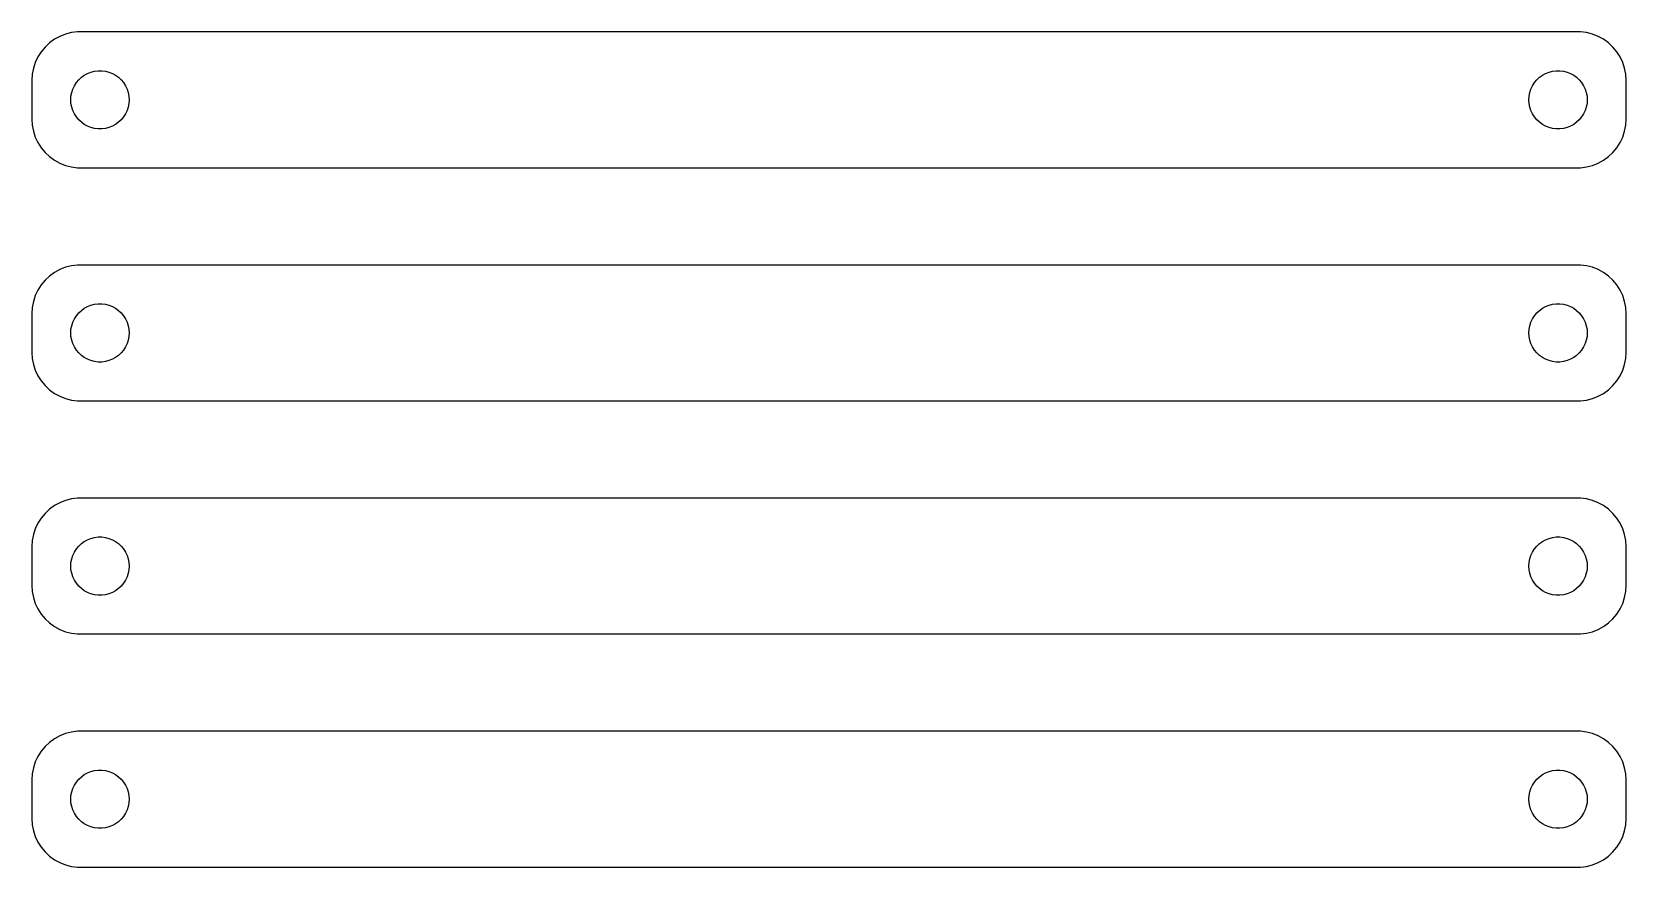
# Model space of a CAD drawing. Header units: metres. Extents: x -82 to 82, y 65 to 151.
import ezdxf

# ---------------------------------------------------------------- set-up
doc = ezdxf.new("R2010")
doc.units = ezdxf.units.M

msp = doc.modelspace()

# ---------------------------------------------------------------- linework, layer by layer
for p, q in [((-77.9369, 150.911), (-78.5451, 150.755)), ((-77.3139, 150.99), (-77.9369, 150.911)), ((77.3139, 150.99), (-77.3139, 150.99)), ((77.9369, 150.911), (77.3139, 150.99)), ((78.5451, 150.755), (77.9369, 150.911)), ((-80.6448, 149.423), (-81.0451, 148.939)), ((-80.1871, 149.853), (-80.6448, 149.423)), ((-79.6791, 150.222), (-80.1871, 149.853)), ((-79.1289, 150.524), (-79.6791, 150.222)), ((-78.5451, 150.755), (-79.1289, 150.524)), ((79.1289, 150.524), (78.5451, 150.755)), ((79.6791, 150.222), (79.1289, 150.524)), ((80.1871, 149.853), (79.6791, 150.222)), ((80.6448, 149.423), (80.1871, 149.853)), ((81.0451, 148.939), (80.6448, 149.423)), ((-81.6489, 147.841), (-81.8429, 147.243)), ((-81.3815, 148.409), (-81.6489, 147.841)), ((-81.0451, 148.939), (-81.3815, 148.409)), ((81.3815, 148.409), (81.0451, 148.939)), ((81.6489, 147.841), (81.3815, 148.409)), ((81.8429, 147.243), (81.6489, 147.841)), ((-81.9606, 146.627), (-82, 146)), ((-82, 146), (-82, 142)), ((-81.8429, 147.243), (-81.9606, 146.627)), ((-77.427, 145.763), (-77.1869, 146.054)), ((-77.1869, 146.054), (-76.9123, 146.312)), ((-76.9123, 146.312), (-76.6075, 146.533)), ((-76.6075, 146.533), (-76.2773, 146.714)), ((-76.2773, 146.714), (-75.927, 146.853)), ((-75.927, 146.853), (-75.5621, 146.947)), ((-75.5621, 146.947), (-75.1884, 146.994)), ((-75.1884, 146.994), (-74.8116, 146.994)), ((-74.8116, 146.994), (-74.4379, 146.947)), ((-74.4379, 146.947), (-74.073, 146.853)), ((-74.073, 146.853), (-73.7227, 146.714)), ((-73.7227, 146.714), (-73.3925, 146.533)), ((-73.3925, 146.533), (-73.0877, 146.312)), ((-73.0877, 146.312), (-72.8131, 146.054)), ((-72.8131, 146.054), (-72.573, 145.763)), ((72.573, 145.763), (72.8131, 146.054)), ((72.8131, 146.054), (73.0877, 146.312)), ((73.0877, 146.312), (73.3925, 146.533)), ((73.3925, 146.533), (73.7227, 146.714)), ((73.7227, 146.714), (74.073, 146.853)), ((74.073, 146.853), (74.4379, 146.947)), ((74.4379, 146.947), (74.8116, 146.994)), ((74.8116, 146.994), (75.1884, 146.994)), ((75.1884, 146.994), (75.5621, 146.947)), ((75.5621, 146.947), (75.927, 146.853)), ((75.927, 146.853), (76.2773, 146.714)), ((76.2773, 146.714), (76.6075, 146.533)), ((76.6075, 146.533), (76.9123, 146.312)), ((76.9123, 146.312), (77.1869, 146.054)), ((77.1869, 146.054), (77.427, 145.763)), ((81.9606, 146.627), (81.8429, 147.243)), ((82, 146), (81.9606, 146.627)), ((82, 142), (82, 146)), ((-78, 144), (-77.9763, 144.376)), ((-77.9763, 144.376), (-77.9057, 144.746)), ((-77.9057, 144.746), (-77.7893, 145.104)), ((-77.7893, 145.104), (-77.6289, 145.445)), ((-77.6289, 145.445), (-77.427, 145.763)), ((-72.573, 145.763), (-72.3711, 145.445)), ((-72.3711, 145.445), (-72.2107, 145.104)), ((-72.2107, 145.104), (-72.0943, 144.746)), ((-72.0943, 144.746), (-72.0237, 144.376)), ((-72.0237, 144.376), (-72, 144)), ((72, 144), (72.0237, 144.376)), ((72.0237, 144.376), (72.0943, 144.746)), ((72.0943, 144.746), (72.2107, 145.104)), ((72.2107, 145.104), (72.3711, 145.445)), ((72.3711, 145.445), (72.573, 145.763)), ((77.427, 145.763), (77.6289, 145.445)), ((77.6289, 145.445), (77.7893, 145.104)), ((77.7893, 145.104), (77.9057, 144.746)), ((77.9057, 144.746), (77.9763, 144.376)), ((77.9763, 144.376), (78, 144)), ((-77.9763, 143.624), (-78, 144)), ((-77.9057, 143.254), (-77.9763, 143.624)), ((-77.7893, 142.896), (-77.9057, 143.254)), ((-77.6289, 142.555), (-77.7893, 142.896)), ((-72.2107, 142.896), (-72.3711, 142.555)), ((-72.0943, 143.254), (-72.2107, 142.896)), ((-72.0237, 143.624), (-72.0943, 143.254)), ((-72, 144), (-72.0237, 143.624)), ((72.0237, 143.624), (72, 144)), ((72.0943, 143.254), (72.0237, 143.624)), ((72.2107, 142.896), (72.0943, 143.254)), ((72.3711, 142.555), (72.2107, 142.896)), ((77.7893, 142.896), (77.6289, 142.555)), ((77.9057, 143.254), (77.7893, 142.896)), ((77.9763, 143.624), (77.9057, 143.254)), ((78, 144), (77.9763, 143.624)), ((-82, 142), (-81.9606, 141.373)), ((-81.9606, 141.373), (-81.8429, 140.757)), ((-77.427, 142.237), (-77.6289, 142.555)), ((-77.1869, 141.946), (-77.427, 142.237)), ((-76.9123, 141.688), (-77.1869, 141.946)), ((-76.6075, 141.467), (-76.9123, 141.688)), ((-76.2773, 141.286), (-76.6075, 141.467)), ((-75.927, 141.147), (-76.2773, 141.286)), ((-75.5621, 141.053), (-75.927, 141.147)), ((-75.1884, 141.006), (-75.5621, 141.053)), ((-74.4379, 141.053), (-74.8116, 141.006)), ((-74.073, 141.147), (-74.4379, 141.053)), ((-73.7227, 141.286), (-74.073, 141.147)), ((-73.3925, 141.467), (-73.7227, 141.286)), ((-73.0877, 141.688), (-73.3925, 141.467)), ((-72.8131, 141.946), (-73.0877, 141.688)), ((-72.573, 142.237), (-72.8131, 141.946)), ((-72.3711, 142.555), (-72.573, 142.237)), ((72.573, 142.237), (72.3711, 142.555)), ((72.8131, 141.946), (72.573, 142.237)), ((73.0877, 141.688), (72.8131, 141.946)), ((73.3925, 141.467), (73.0877, 141.688)), ((73.7227, 141.286), (73.3925, 141.467)), ((74.073, 141.147), (73.7227, 141.286)), ((74.4379, 141.053), (74.073, 141.147)), ((74.8116, 141.006), (74.4379, 141.053)), ((75.5621, 141.053), (75.1884, 141.006)), ((75.927, 141.147), (75.5621, 141.053)), ((76.2773, 141.286), (75.927, 141.147)), ((76.6075, 141.467), (76.2773, 141.286)), ((76.9123, 141.688), (76.6075, 141.467)), ((77.1869, 141.946), (76.9123, 141.688)), ((77.427, 142.237), (77.1869, 141.946)), ((77.6289, 142.555), (77.427, 142.237)), ((81.8429, 140.757), (81.9606, 141.373)), ((81.9606, 141.373), (82, 142)), ((-81.8429, 140.757), (-81.6489, 140.159)), ((-81.6489, 140.159), (-81.3815, 139.591)), ((-81.3815, 139.591), (-81.0451, 139.061)), ((-74.8116, 141.006), (-75.1884, 141.006)), ((75.1884, 141.006), (74.8116, 141.006)), ((81.0451, 139.061), (81.3815, 139.591)), ((81.3815, 139.591), (81.6489, 140.159)), ((81.6489, 140.159), (81.8429, 140.757)), ((-81.0451, 139.061), (-80.6448, 138.577)), ((-80.6448, 138.577), (-80.1871, 138.147)), ((-80.1871, 138.147), (-79.6791, 137.778)), ((-79.6791, 137.778), (-79.1289, 137.476)), ((79.1289, 137.476), (79.6791, 137.778)), ((79.6791, 137.778), (80.1871, 138.147)), ((80.1871, 138.147), (80.6448, 138.577)), ((80.6448, 138.577), (81.0451, 139.061)), ((-79.1289, 137.476), (-78.5451, 137.245)), ((-78.5451, 137.245), (-77.9369, 137.089)), ((-77.9369, 137.089), (-77.3139, 137.01)), ((-77.3139, 137.01), (77.3139, 137.01)), ((77.3139, 137.01), (77.9369, 137.089)), ((77.9369, 137.089), (78.5451, 137.245)), ((78.5451, 137.245), (79.1289, 137.476)), ((-79.1289, 126.524), (-79.6791, 126.222)), ((-78.5451, 126.755), (-79.1289, 126.524)), ((-77.9369, 126.911), (-78.5451, 126.755)), ((-77.3139, 126.99), (-77.9369, 126.911)), ((77.3139, 126.99), (-77.3139, 126.99)), ((77.9369, 126.911), (77.3139, 126.99)), ((78.5451, 126.755), (77.9369, 126.911)), ((79.1289, 126.524), (78.5451, 126.755)), ((79.6791, 126.222), (79.1289, 126.524)), ((-81.0451, 124.939), (-81.3815, 124.409)), ((-80.6448, 125.423), (-81.0451, 124.939)), ((-80.1871, 125.853), (-80.6448, 125.423)), ((-79.6791, 126.222), (-80.1871, 125.853)), ((80.1871, 125.853), (79.6791, 126.222)), ((80.6448, 125.423), (80.1871, 125.853)), ((81.0451, 124.939), (80.6448, 125.423)), ((81.3815, 124.409), (81.0451, 124.939)), ((-81.8429, 123.243), (-81.9606, 122.627)), ((-81.6489, 123.841), (-81.8429, 123.243)), ((-81.3815, 124.409), (-81.6489, 123.841)), ((81.6489, 123.841), (81.3815, 124.409)), ((81.8429, 123.243), (81.6489, 123.841)), ((81.9606, 122.627), (81.8429, 123.243)), ((-81.9606, 122.627), (-82, 122)), ((-82, 122), (-82, 118)), ((-77.7893, 121.104), (-77.6289, 121.445)), ((-77.6289, 121.445), (-77.427, 121.763)), ((-77.427, 121.763), (-77.1869, 122.054)), ((-77.1869, 122.054), (-76.9123, 122.312)), ((-76.9123, 122.312), (-76.6075, 122.533)), ((-76.6075, 122.533), (-76.2773, 122.714)), ((-76.2773, 122.714), (-75.927, 122.853)), ((-75.927, 122.853), (-75.5621, 122.947)), ((-75.5621, 122.947), (-75.1884, 122.994)), ((-75.1884, 122.994), (-74.8116, 122.994)), ((-74.8116, 122.994), (-74.4379, 122.947)), ((-74.4379, 122.947), (-74.073, 122.853)), ((-74.073, 122.853), (-73.7227, 122.714)), ((-73.7227, 122.714), (-73.3925, 122.533)), ((-73.3925, 122.533), (-73.0877, 122.312)), ((-73.0877, 122.312), (-72.8131, 122.054)), ((-72.8131, 122.054), (-72.573, 121.763)), ((-72.573, 121.763), (-72.3711, 121.445)), ((-72.3711, 121.445), (-72.2107, 121.104)), ((72.2107, 121.104), (72.3711, 121.445)), ((72.3711, 121.445), (72.573, 121.763)), ((72.573, 121.763), (72.8131, 122.054)), ((72.8131, 122.054), (73.0877, 122.312)), ((73.0877, 122.312), (73.3925, 122.533)), ((73.3925, 122.533), (73.7227, 122.714)), ((73.7227, 122.714), (74.073, 122.853)), ((74.073, 122.853), (74.4379, 122.947)), ((74.4379, 122.947), (74.8116, 122.994)), ((74.8116, 122.994), (75.1884, 122.994)), ((75.1884, 122.994), (75.5621, 122.947)), ((75.5621, 122.947), (75.927, 122.853)), ((75.927, 122.853), (76.2773, 122.714)), ((76.2773, 122.714), (76.6075, 122.533)), ((76.6075, 122.533), (76.9123, 122.312)), ((76.9123, 122.312), (77.1869, 122.054)), ((77.1869, 122.054), (77.427, 121.763)), ((77.427, 121.763), (77.6289, 121.445)), ((77.6289, 121.445), (77.7893, 121.104)), ((82, 122), (81.9606, 122.627)), ((82, 118), (82, 122)), ((-78, 120), (-77.9763, 120.376)), ((-77.9763, 119.624), (-78, 120)), ((-77.9763, 120.376), (-77.9057, 120.746)), ((-77.9057, 120.746), (-77.7893, 121.104)), ((-72.2107, 121.104), (-72.0943, 120.746)), ((-72.0943, 120.746), (-72.0237, 120.376)), ((-72.0237, 120.376), (-72, 120)), ((-72, 120), (-72.0237, 119.624)), ((72, 120), (72.0237, 120.376)), ((72.0237, 119.624), (72, 120)), ((72.0237, 120.376), (72.0943, 120.746)), ((72.0943, 120.746), (72.2107, 121.104)), ((77.7893, 121.104), (77.9057, 120.746)), ((77.9057, 120.746), (77.9763, 120.376)), ((77.9763, 120.376), (78, 120)), ((78, 120), (77.9763, 119.624)), ((-77.9057, 119.254), (-77.9763, 119.624)), ((-77.7893, 118.896), (-77.9057, 119.254)), ((-77.6289, 118.555), (-77.7893, 118.896)), ((-77.427, 118.237), (-77.6289, 118.555)), ((-77.1869, 117.946), (-77.427, 118.237)), ((-72.573, 118.237), (-72.8131, 117.946)), ((-72.3711, 118.555), (-72.573, 118.237)), ((-72.2107, 118.896), (-72.3711, 118.555)), ((-72.0943, 119.254), (-72.2107, 118.896)), ((-72.0237, 119.624), (-72.0943, 119.254)), ((72.0943, 119.254), (72.0237, 119.624)), ((72.2107, 118.896), (72.0943, 119.254)), ((72.3711, 118.555), (72.2107, 118.896)), ((72.573, 118.237), (72.3711, 118.555)), ((72.8131, 117.946), (72.573, 118.237)), ((77.427, 118.237), (77.1869, 117.946)), ((77.6289, 118.555), (77.427, 118.237)), ((77.7893, 118.896), (77.6289, 118.555)), ((77.9057, 119.254), (77.7893, 118.896)), ((77.9763, 119.624), (77.9057, 119.254)), ((-82, 118), (-81.9606, 117.373)), ((-81.9606, 117.373), (-81.8429, 116.757)), ((-81.8429, 116.757), (-81.6489, 116.159)), ((-76.9123, 117.688), (-77.1869, 117.946)), ((-76.6075, 117.467), (-76.9123, 117.688)), ((-76.2773, 117.286), (-76.6075, 117.467)), ((-75.927, 117.147), (-76.2773, 117.286)), ((-75.5621, 117.053), (-75.927, 117.147)), ((-75.1884, 117.006), (-75.5621, 117.053)), ((-74.8116, 117.006), (-75.1884, 117.006)), ((-74.4379, 117.053), (-74.8116, 117.006)), ((-74.073, 117.147), (-74.4379, 117.053)), ((-73.7227, 117.286), (-74.073, 117.147)), ((-73.3925, 117.467), (-73.7227, 117.286)), ((-73.0877, 117.688), (-73.3925, 117.467)), ((-72.8131, 117.946), (-73.0877, 117.688)), ((73.0877, 117.688), (72.8131, 117.946)), ((73.3925, 117.467), (73.0877, 117.688)), ((73.7227, 117.286), (73.3925, 117.467)), ((74.073, 117.147), (73.7227, 117.286)), ((74.4379, 117.053), (74.073, 117.147)), ((74.8116, 117.006), (74.4379, 117.053)), ((75.1884, 117.006), (74.8116, 117.006)), ((75.5621, 117.053), (75.1884, 117.006)), ((75.927, 117.147), (75.5621, 117.053)), ((76.2773, 117.286), (75.927, 117.147)), ((76.6075, 117.467), (76.2773, 117.286)), ((76.9123, 117.688), (76.6075, 117.467)), ((77.1869, 117.946), (76.9123, 117.688)), ((81.6489, 116.159), (81.8429, 116.757)), ((81.8429, 116.757), (81.9606, 117.373)), ((81.9606, 117.373), (82, 118)), ((-81.6489, 116.159), (-81.3815, 115.591)), ((-81.3815, 115.591), (-81.0451, 115.061)), ((-81.0451, 115.061), (-80.6448, 114.577)), ((80.6448, 114.577), (81.0451, 115.061)), ((81.0451, 115.061), (81.3815, 115.591)), ((81.3815, 115.591), (81.6489, 116.159)), ((-80.6448, 114.577), (-80.1871, 114.147)), ((-80.1871, 114.147), (-79.6791, 113.778)), ((-79.6791, 113.778), (-79.1289, 113.476)), ((-79.1289, 113.476), (-78.5451, 113.245)), ((-78.5451, 113.245), (-77.9369, 113.089)), ((77.9369, 113.089), (78.5451, 113.245)), ((78.5451, 113.245), (79.1289, 113.476)), ((79.1289, 113.476), (79.6791, 113.778)), ((79.6791, 113.778), (80.1871, 114.147)), ((80.1871, 114.147), (80.6448, 114.577)), ((-77.9369, 113.089), (-77.3139, 113.01)), ((-77.3139, 113.01), (77.3139, 113.01)), ((77.3139, 113.01), (77.9369, 113.089)), ((-80.1871, 101.853), (-80.6448, 101.423)), ((-79.6791, 102.222), (-80.1871, 101.853)), ((-79.1289, 102.524), (-79.6791, 102.222)), ((-78.5451, 102.755), (-79.1289, 102.524)), ((-77.9369, 102.911), (-78.5451, 102.755)), ((-77.3139, 102.99), (-77.9369, 102.911)), ((77.3139, 102.99), (-77.3139, 102.99)), ((77.9369, 102.911), (77.3139, 102.99)), ((78.5451, 102.755), (77.9369, 102.911)), ((79.1289, 102.524), (78.5451, 102.755)), ((79.6791, 102.222), (79.1289, 102.524)), ((80.1871, 101.853), (79.6791, 102.222)), ((80.6448, 101.423), (80.1871, 101.853)), ((-81.3815, 100.409), (-81.6489, 99.8406)), ((-81.0451, 100.939), (-81.3815, 100.409)), ((-80.6448, 101.423), (-81.0451, 100.939)), ((81.0451, 100.939), (80.6448, 101.423)), ((81.3815, 100.409), (81.0451, 100.939)), ((81.6489, 99.8406), (81.3815, 100.409)), ((-81.9606, 98.6267), (-82, 98)), ((-81.8429, 99.2434), (-81.9606, 98.6267)), ((-81.6489, 99.8406), (-81.8429, 99.2434)), ((-76.9123, 98.3115), (-76.6075, 98.533)), ((-76.6075, 98.533), (-76.2773, 98.7145)), ((-76.2773, 98.7145), (-75.927, 98.8532)), ((-75.927, 98.8532), (-75.5621, 98.9469)), ((-75.5621, 98.9469), (-75.1884, 98.9941)), ((-75.1884, 98.9941), (-74.8116, 98.9941)), ((-74.8116, 98.9941), (-74.4379, 98.9469)), ((-74.4379, 98.9469), (-74.073, 98.8532)), ((-74.073, 98.8532), (-73.7227, 98.7145)), ((-73.7227, 98.7145), (-73.3925, 98.533)), ((-73.3925, 98.533), (-73.0877, 98.3115)), ((73.0877, 98.3115), (73.3925, 98.533)), ((73.3925, 98.533), (73.7227, 98.7145)), ((73.7227, 98.7145), (74.073, 98.8532)), ((74.073, 98.8532), (74.4379, 98.9469)), ((74.4379, 98.9469), (74.8116, 98.9941)), ((74.8116, 98.9941), (75.1884, 98.9941)), ((75.1884, 98.9941), (75.5621, 98.9469)), ((75.5621, 98.9469), (75.927, 98.8532)), ((75.927, 98.8532), (76.2773, 98.7145)), ((76.2773, 98.7145), (76.6075, 98.533)), ((76.6075, 98.533), (76.9123, 98.3115)), ((81.8429, 99.2434), (81.6489, 99.8406)), ((81.9606, 98.6267), (81.8429, 99.2434)), ((82, 98), (81.9606, 98.6267)), ((-82, 98), (-82, 94)), ((-77.9057, 96.7461), (-77.7893, 97.1044)), ((-77.7893, 97.1044), (-77.6289, 97.4453)), ((-77.6289, 97.4453), (-77.427, 97.7634)), ((-77.427, 97.7634), (-77.1869, 98.0536)), ((-77.1869, 98.0536), (-76.9123, 98.3115)), ((-73.0877, 98.3115), (-72.8131, 98.0536)), ((-72.8131, 98.0536), (-72.573, 97.7634)), ((-72.573, 97.7634), (-72.3711, 97.4453)), ((-72.3711, 97.4453), (-72.2107, 97.1044)), ((-72.2107, 97.1044), (-72.0943, 96.7461)), ((72.0943, 96.7461), (72.2107, 97.1044)), ((72.2107, 97.1044), (72.3711, 97.4453)), ((72.3711, 97.4453), (72.573, 97.7634)), ((72.573, 97.7634), (72.8131, 98.0536)), ((72.8131, 98.0536), (73.0877, 98.3115)), ((76.9123, 98.3115), (77.1869, 98.0536)), ((77.1869, 98.0536), (77.427, 97.7634)), ((77.427, 97.7634), (77.6289, 97.4453)), ((77.6289, 97.4453), (77.7893, 97.1044)), ((77.7893, 97.1044), (77.9057, 96.7461)), ((82, 94), (82, 98)), ((-78, 96), (-77.9763, 96.376)), ((-77.9763, 95.624), (-78, 96)), ((-77.9763, 96.376), (-77.9057, 96.7461)), ((-77.9057, 95.2539), (-77.9763, 95.624)), ((-77.7893, 94.8956), (-77.9057, 95.2539)), ((-72.0943, 95.2539), (-72.2107, 94.8956)), ((-72.0943, 96.7461), (-72.0237, 96.376)), ((-72.0237, 95.624), (-72.0943, 95.2539)), ((-72.0237, 96.376), (-72, 96)), ((-72, 96), (-72.0237, 95.624)), ((72, 96), (72.0237, 96.376)), ((72.0237, 95.624), (72, 96)), ((72.0237, 96.376), (72.0943, 96.7461)), ((72.0943, 95.2539), (72.0237, 95.624)), ((72.2107, 94.8956), (72.0943, 95.2539)), ((77.9057, 95.2539), (77.7893, 94.8956)), ((77.9057, 96.7461), (77.9763, 96.376)), ((77.9763, 95.624), (77.9057, 95.2539)), ((77.9763, 96.376), (78, 96)), ((78, 96), (77.9763, 95.624)), ((-82, 94), (-81.9606, 93.3733)), ((-77.6289, 94.5547), (-77.7893, 94.8956)), ((-77.427, 94.2366), (-77.6289, 94.5547)), ((-77.1869, 93.9464), (-77.427, 94.2366)), ((-76.9123, 93.6885), (-77.1869, 93.9464)), ((-76.6075, 93.467), (-76.9123, 93.6885)), ((-73.0877, 93.6885), (-73.3925, 93.467)), ((-72.8131, 93.9464), (-73.0877, 93.6885)), ((-72.573, 94.2366), (-72.8131, 93.9464)), ((-72.3711, 94.5547), (-72.573, 94.2366)), ((-72.2107, 94.8956), (-72.3711, 94.5547)), ((72.3711, 94.5547), (72.2107, 94.8956)), ((72.573, 94.2366), (72.3711, 94.5547)), ((72.8131, 93.9464), (72.573, 94.2366)), ((73.0877, 93.6885), (72.8131, 93.9464)), ((73.3925, 93.467), (73.0877, 93.6885)), ((76.9123, 93.6885), (76.6075, 93.467)), ((77.1869, 93.9464), (76.9123, 93.6885)), ((77.427, 94.2366), (77.1869, 93.9464)), ((77.6289, 94.5547), (77.427, 94.2366)), ((77.7893, 94.8956), (77.6289, 94.5547)), ((81.9606, 93.3733), (82, 94)), ((-81.9606, 93.3733), (-81.8429, 92.7566)), ((-81.8429, 92.7566), (-81.6489, 92.1594)), ((-81.6489, 92.1594), (-81.3815, 91.5912)), ((-76.2773, 93.2855), (-76.6075, 93.467)), ((-75.927, 93.1468), (-76.2773, 93.2855)), ((-75.5621, 93.0531), (-75.927, 93.1468)), ((-75.1884, 93.0059), (-75.5621, 93.0531)), ((-74.8116, 93.0059), (-75.1884, 93.0059)), ((-74.4379, 93.0531), (-74.8116, 93.0059)), ((-74.073, 93.1468), (-74.4379, 93.0531)), ((-73.7227, 93.2855), (-74.073, 93.1468)), ((-73.3925, 93.467), (-73.7227, 93.2855)), ((73.7227, 93.2855), (73.3925, 93.467)), ((74.073, 93.1468), (73.7227, 93.2855)), ((74.4379, 93.0531), (74.073, 93.1468)), ((74.8116, 93.0059), (74.4379, 93.0531)), ((75.1884, 93.0059), (74.8116, 93.0059)), ((75.5621, 93.0531), (75.1884, 93.0059)), ((75.927, 93.1468), (75.5621, 93.0531)), ((76.2773, 93.2855), (75.927, 93.1468)), ((76.6075, 93.467), (76.2773, 93.2855)), ((81.3815, 91.5912), (81.6489, 92.1594)), ((81.6489, 92.1594), (81.8429, 92.7566)), ((81.8429, 92.7566), (81.9606, 93.3733)), ((-81.3815, 91.5912), (-81.0451, 91.0611)), ((-81.0451, 91.0611), (-80.6448, 90.5773)), ((-80.6448, 90.5773), (-80.1871, 90.1474)), ((80.1871, 90.1474), (80.6448, 90.5773)), ((80.6448, 90.5773), (81.0451, 91.0611)), ((81.0451, 91.0611), (81.3815, 91.5912)), ((-80.1871, 90.1474), (-79.6791, 89.7784)), ((-79.6791, 89.7784), (-79.1289, 89.4759)), ((-79.1289, 89.4759), (-78.5451, 89.2447)), ((-78.5451, 89.2447), (-77.9369, 89.0886)), ((-77.9369, 89.0886), (-77.3139, 89.0099)), ((-77.3139, 89.0099), (77.3139, 89.0099)), ((77.3139, 89.0099), (77.9369, 89.0886)), ((77.9369, 89.0886), (78.5451, 89.2447)), ((78.5451, 89.2447), (79.1289, 89.4759)), ((79.1289, 89.4759), (79.6791, 89.7784)), ((79.6791, 89.7784), (80.1871, 90.1474)), ((-78.5451, 78.7553), (-79.1289, 78.5241)), ((-77.9369, 78.9114), (-78.5451, 78.7553)), ((-77.3139, 78.9901), (-77.9369, 78.9114)), ((77.3139, 78.9901), (-77.3139, 78.9901)), ((77.9369, 78.9114), (77.3139, 78.9901)), ((78.5451, 78.7553), (77.9369, 78.9114)), ((79.1289, 78.5241), (78.5451, 78.7553)), ((-80.6448, 77.4227), (-81.0451, 76.9389)), ((-80.1871, 77.8526), (-80.6448, 77.4227)), ((-79.6791, 78.2216), (-80.1871, 77.8526)), ((-79.1289, 78.5241), (-79.6791, 78.2216)), ((79.6791, 78.2216), (79.1289, 78.5241)), ((80.1871, 77.8526), (79.6791, 78.2216)), ((80.6448, 77.4227), (80.1871, 77.8526)), ((81.0451, 76.9389), (80.6448, 77.4227)), ((-81.6489, 75.8406), (-81.8429, 75.2434)), ((-81.3815, 76.4088), (-81.6489, 75.8406)), ((-81.0451, 76.9389), (-81.3815, 76.4088)), ((81.3815, 76.4088), (81.0451, 76.9389)), ((81.6489, 75.8406), (81.3815, 76.4088)), ((81.8429, 75.2434), (81.6489, 75.8406)), ((-81.9606, 74.6267), (-82, 74)), ((-82, 74), (-82, 70)), ((-81.8429, 75.2434), (-81.9606, 74.6267)), ((-77.427, 73.7634), (-77.1869, 74.0536)), ((-77.1869, 74.0536), (-76.9123, 74.3115)), ((-76.9123, 74.3115), (-76.6075, 74.533)), ((-76.6075, 74.533), (-76.2773, 74.7145)), ((-76.2773, 74.7145), (-75.927, 74.8532)), ((-75.927, 74.8532), (-75.5621, 74.9469)), ((-75.5621, 74.9469), (-75.1884, 74.9941)), ((-75.1884, 74.9941), (-74.8116, 74.9941)), ((-74.8116, 74.9941), (-74.4379, 74.9469)), ((-74.4379, 74.9469), (-74.073, 74.8532)), ((-74.073, 74.8532), (-73.7227, 74.7145)), ((-73.7227, 74.7145), (-73.3925, 74.533)), ((-73.3925, 74.533), (-73.0877, 74.3115)), ((-73.0877, 74.3115), (-72.8131, 74.0536)), ((-72.8131, 74.0536), (-72.573, 73.7634)), ((72.573, 73.7634), (72.8131, 74.0536)), ((72.8131, 74.0536), (73.0877, 74.3115)), ((73.0877, 74.3115), (73.3925, 74.533)), ((73.3925, 74.533), (73.7227, 74.7145)), ((73.7227, 74.7145), (74.073, 74.8532)), ((74.073, 74.8532), (74.4379, 74.9469)), ((74.4379, 74.9469), (74.8116, 74.9941)), ((74.8116, 74.9941), (75.1884, 74.9941)), ((75.1884, 74.9941), (75.5621, 74.9469)), ((75.5621, 74.9469), (75.927, 74.8532)), ((75.927, 74.8532), (76.2773, 74.7145)), ((76.2773, 74.7145), (76.6075, 74.533)), ((76.6075, 74.533), (76.9123, 74.3115)), ((76.9123, 74.3115), (77.1869, 74.0536)), ((77.1869, 74.0536), (77.427, 73.7634)), ((81.9606, 74.6267), (81.8429, 75.2434)), ((82, 74), (81.9606, 74.6267)), ((82, 70), (82, 74)), ((-78, 72), (-77.9763, 72.376)), ((-77.9763, 72.376), (-77.9057, 72.7461)), ((-77.9057, 72.7461), (-77.7893, 73.1044)), ((-77.7893, 73.1044), (-77.6289, 73.4453)), ((-77.6289, 73.4453), (-77.427, 73.7634)), ((-72.573, 73.7634), (-72.3711, 73.4453)), ((-72.3711, 73.4453), (-72.2107, 73.1044)), ((-72.2107, 73.1044), (-72.0943, 72.7461)), ((-72.0943, 72.7461), (-72.0237, 72.376)), ((-72.0237, 72.376), (-72, 72)), ((72, 72), (72.0237, 72.376)), ((72.0237, 72.376), (72.0943, 72.7461)), ((72.0943, 72.7461), (72.2107, 73.1044)), ((72.2107, 73.1044), (72.3711, 73.4453)), ((72.3711, 73.4453), (72.573, 73.7634)), ((77.427, 73.7634), (77.6289, 73.4453)), ((77.6289, 73.4453), (77.7893, 73.1044)), ((77.7893, 73.1044), (77.9057, 72.7461)), ((77.9057, 72.7461), (77.9763, 72.376)), ((77.9763, 72.376), (78, 72)), ((-77.9763, 71.624), (-78, 72)), ((-77.9057, 71.2539), (-77.9763, 71.624)), ((-77.7893, 70.8956), (-77.9057, 71.2539)), ((-77.6289, 70.5547), (-77.7893, 70.8956)), ((-77.427, 70.2366), (-77.6289, 70.5547)), ((-72.3711, 70.5547), (-72.573, 70.2366)), ((-72.2107, 70.8956), (-72.3711, 70.5547)), ((-72.0943, 71.2539), (-72.2107, 70.8956)), ((-72.0237, 71.624), (-72.0943, 71.2539)), ((-72, 72), (-72.0237, 71.624)), ((72.0237, 71.624), (72, 72)), ((72.0943, 71.2539), (72.0237, 71.624)), ((72.2107, 70.8956), (72.0943, 71.2539)), ((72.3711, 70.5547), (72.2107, 70.8956)), ((72.573, 70.2366), (72.3711, 70.5547)), ((77.6289, 70.5547), (77.427, 70.2366)), ((77.7893, 70.8956), (77.6289, 70.5547)), ((77.9057, 71.2539), (77.7893, 70.8956)), ((77.9763, 71.624), (77.9057, 71.2539)), ((78, 72), (77.9763, 71.624)), ((-82, 70), (-81.9606, 69.3733)), ((-81.9606, 69.3733), (-81.8429, 68.7566)), ((-77.1869, 69.9464), (-77.427, 70.2366)), ((-76.9123, 69.6885), (-77.1869, 69.9464)), ((-76.6075, 69.467), (-76.9123, 69.6885)), ((-76.2773, 69.2855), (-76.6075, 69.467)), ((-75.927, 69.1468), (-76.2773, 69.2855)), ((-75.5621, 69.0531), (-75.927, 69.1468)), ((-75.1884, 69.0059), (-75.5621, 69.0531)), ((-74.8116, 69.0059), (-75.1884, 69.0059)), ((-74.4379, 69.0531), (-74.8116, 69.0059)), ((-74.073, 69.1468), (-74.4379, 69.0531)), ((-73.7227, 69.2855), (-74.073, 69.1468)), ((-73.3925, 69.467), (-73.7227, 69.2855)), ((-73.0877, 69.6885), (-73.3925, 69.467)), ((-72.8131, 69.9464), (-73.0877, 69.6885)), ((-72.573, 70.2366), (-72.8131, 69.9464)), ((72.8131, 69.9464), (72.573, 70.2366)), ((73.0877, 69.6885), (72.8131, 69.9464)), ((73.3925, 69.467), (73.0877, 69.6885)), ((73.7227, 69.2855), (73.3925, 69.467)), ((74.073, 69.1468), (73.7227, 69.2855)), ((74.4379, 69.0531), (74.073, 69.1468)), ((74.8116, 69.0059), (74.4379, 69.0531)), ((75.1884, 69.0059), (74.8116, 69.0059)), ((75.5621, 69.0531), (75.1884, 69.0059)), ((75.927, 69.1468), (75.5621, 69.0531)), ((76.2773, 69.2855), (75.927, 69.1468)), ((76.6075, 69.467), (76.2773, 69.2855)), ((76.9123, 69.6885), (76.6075, 69.467)), ((77.1869, 69.9464), (76.9123, 69.6885)), ((77.427, 70.2366), (77.1869, 69.9464)), ((81.8429, 68.7566), (81.9606, 69.3733)), ((81.9606, 69.3733), (82, 70)), ((-81.8429, 68.7566), (-81.6489, 68.1594)), ((-81.6489, 68.1594), (-81.3815, 67.5912)), ((-81.3815, 67.5912), (-81.0451, 67.0611)), ((81.0451, 67.0611), (81.3815, 67.5912)), ((81.3815, 67.5912), (81.6489, 68.1594)), ((81.6489, 68.1594), (81.8429, 68.7566)), ((-81.0451, 67.0611), (-80.6448, 66.5773)), ((-80.6448, 66.5773), (-80.1871, 66.1474)), ((-80.1871, 66.1474), (-79.6791, 65.7784)), ((-79.6791, 65.7784), (-79.1289, 65.4759)), ((79.1289, 65.4759), (79.6791, 65.7784)), ((79.6791, 65.7784), (80.1871, 66.1474)), ((80.1871, 66.1474), (80.6448, 66.5773)), ((80.6448, 66.5773), (81.0451, 67.0611)), ((-79.1289, 65.4759), (-78.5451, 65.2447)), ((-78.5451, 65.2447), (-77.9369, 65.0886)), ((-77.9369, 65.0886), (-77.3139, 65.0099)), ((-77.3139, 65.0099), (77.3139, 65.0099)), ((77.3139, 65.0099), (77.9369, 65.0886)), ((77.9369, 65.0886), (78.5451, 65.2447)), ((78.5451, 65.2447), (79.1289, 65.4759))]:
    msp.add_line(p, q)

doc.saveas('drawing.dxf')
